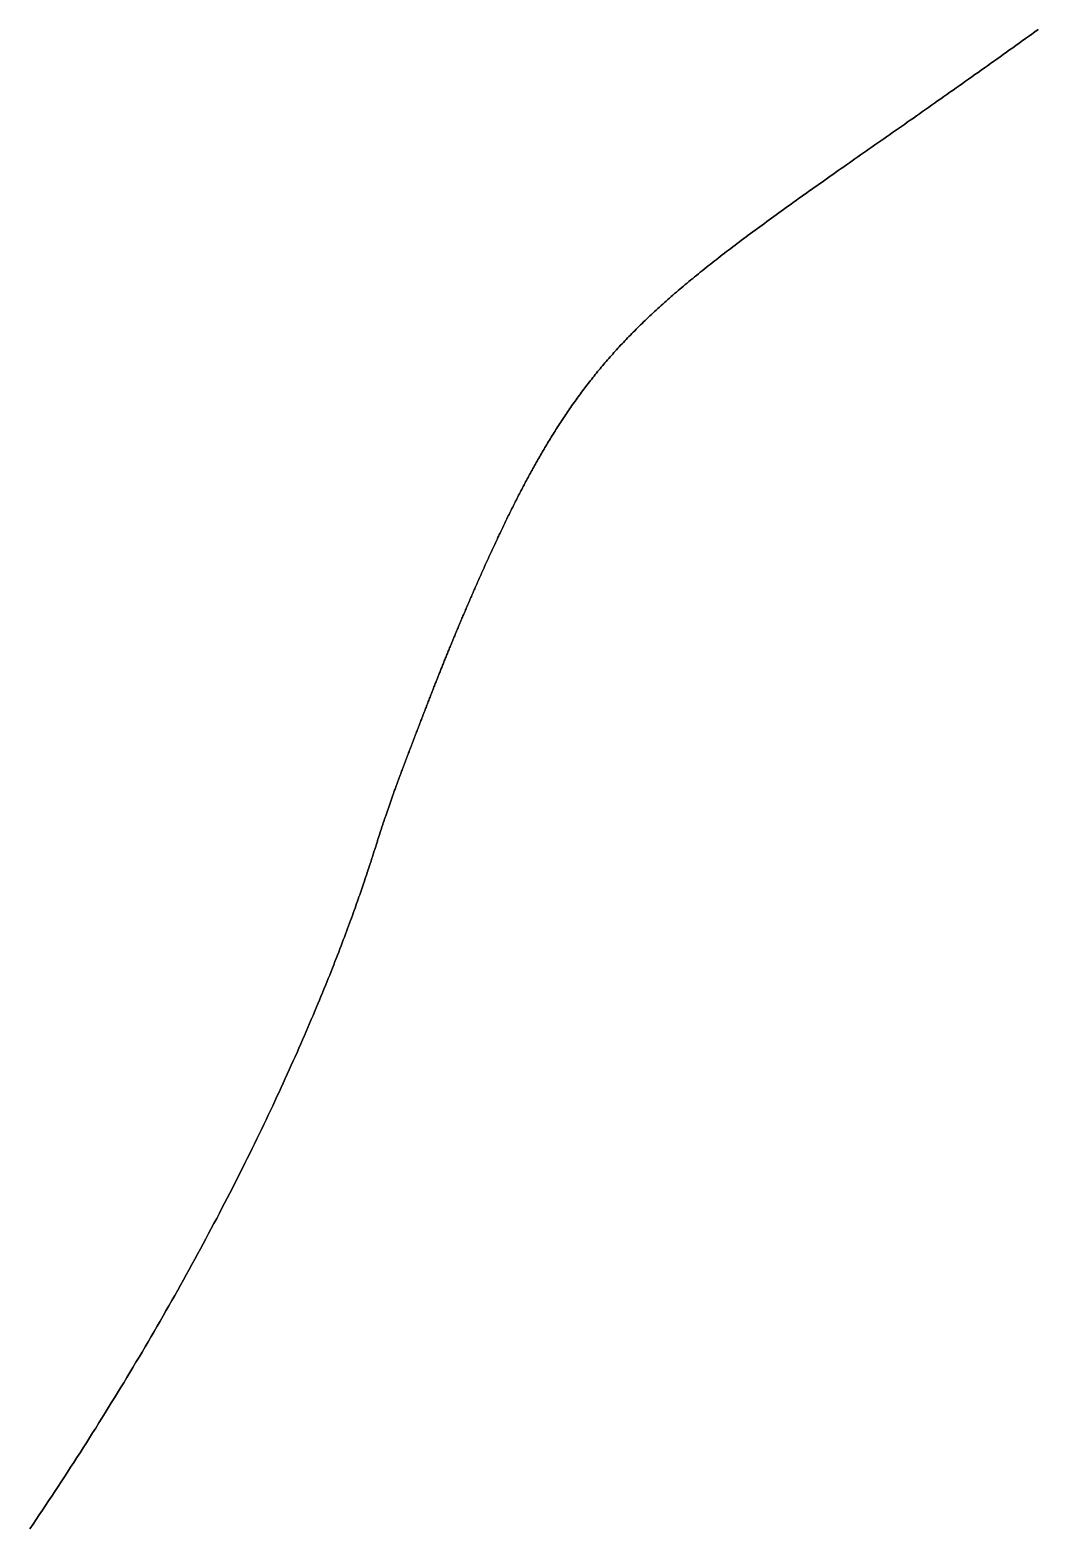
# Model space of a CAD drawing. Header units: inches. Extents: x 130170 to 284068, y 377793 to 804530.
# Drawn here: x 260805.1 to 260840.5, y 749447.6 to 749500.1 of the extents above; entities that cross this region are included whole.
import ezdxf

# ---------------------------------------------------------------- set-up
doc = ezdxf.new("R2010")
doc.units = ezdxf.units.IN
doc.header["$MEASUREMENT"] = 0
doc.layers.add('muni_il', color=7, linetype='Continuous')

msp = doc.modelspace()

# ---------------------------------------------------------------- linework, layer by layer
at = {"layer": 'muni_il'}
for points in [[(260805.082, 749447.429), (260805.192, 749447.591), (260805.302, 749447.753), (260805.411, 749447.917), (260805.521, 749448.081), (260805.631, 749448.246), (260805.742, 749448.411), (260805.852, 749448.577), (260805.962, 749448.744), (260806.073, 749448.912), (260806.183, 749449.08), (260806.294, 749449.249), (260806.404, 749449.418), (260806.515, 749449.589), (260806.625, 749449.759), (260806.736, 749449.931), (260806.846, 749450.103), (260806.956, 749450.275), (260807.067, 749450.449), (260807.177, 749450.622), (260807.287, 749450.797), (260807.397, 749450.971), (260807.507, 749451.147), (260807.617, 749451.322), (260807.726, 749451.499), (260807.836, 749451.675), (260807.945, 749451.852), (260808.054, 749452.03), (260808.163, 749452.208), (260808.272, 749452.386), (260808.38, 749452.564), (260808.489, 749452.743), (260808.597, 749452.922), (260808.704, 749453.102), (260808.812, 749453.282), (260808.919, 749453.462), (260809.026, 749453.642), (260809.132, 749453.823), (260809.238, 749454.003), (260809.344, 749454.184), (260809.449, 749454.365), (260809.554, 749454.546), (260809.659, 749454.728), (260809.763, 749454.909), (260809.867, 749455.091), (260809.97, 749455.272), (260810.073, 749455.454), (260810.176, 749455.635), (260810.278, 749455.817), (260810.379, 749455.998), (260810.48, 749456.179), (260810.581, 749456.361), (260810.681, 749456.542), (260810.78, 749456.723), (260810.879, 749456.904), (260810.978, 749457.084), (260811.075, 749457.265), (260811.173, 749457.445), (260811.269, 749457.625), (260811.365, 749457.805), (260811.461, 749457.984), (260811.555, 749458.163), (260811.65, 749458.342), (260811.743, 749458.52), (260811.836, 749458.698), (260811.928, 749458.876), (260812.02, 749459.053), (260812.11, 749459.229), (260812.201, 749459.405), (260812.29, 749459.581), (260812.379, 749459.756), (260812.467, 749459.93), (260812.554, 749460.104), (260812.64, 749460.277), (260812.726, 749460.45), (260812.811, 749460.621), (260812.895, 749460.792), (260812.979, 749460.963), (260813.061, 749461.132), (260813.143, 749461.301), (260813.224, 749461.469), (260813.305, 749461.636), (260813.384, 749461.803), (260813.463, 749461.968), (260813.541, 749462.132), (260813.618, 749462.296), (260813.694, 749462.458), (260813.769, 749462.62), (260813.844, 749462.781), (260813.917, 749462.94), (260813.99, 749463.099), (260814.062, 749463.256), (260814.133, 749463.412), (260814.203, 749463.568), (260814.273, 749463.722), (260814.341, 749463.874), (260814.409, 749464.026), (260814.475, 749464.176), (260814.541, 749464.326), (260814.606, 749464.473), (260814.67, 749464.62), (260814.733, 749464.765), (260814.796, 749464.909), (260814.857, 749465.052), (260814.917, 749465.193), (260814.977, 749465.333), (260815.036, 749465.471), (260815.093, 749465.608), (260815.15, 749465.744), (260815.206, 749465.878), (260815.261, 749466.011), (260815.315, 749466.142), (260815.369, 749466.271), (260815.421, 749466.399), (260815.473, 749466.526), (260815.523, 749466.651), (260815.573, 749466.774), (260815.622, 749466.896), (260815.67, 749467.016), (260815.717, 749467.135), (260815.763, 749467.252), (260815.808, 749467.367), (260815.853, 749467.481), (260815.896, 749467.593), (260815.939, 749467.704), (260815.981, 749467.812), (260816.022, 749467.92), (260816.062, 749468.025), (260816.102, 749468.129), (260816.14, 749468.231), (260816.178, 749468.332), (260816.215, 749468.431), (260816.251, 749468.528), (260816.287, 749468.623), (260816.321, 749468.717), (260816.355, 749468.809), (260816.388, 749468.9), (260816.421, 749468.989), (260816.452, 749469.076), (260816.483, 749469.162), (260816.513, 749469.246), (260816.542, 749469.328), (260816.571, 749469.409), (260816.599, 749469.489), (260816.626, 749469.566), (260816.653, 749469.642), (260816.679, 749469.717), (260816.704, 749469.79), (260816.729, 749469.861), (260816.753, 749469.932), (260816.776, 749470), (260816.799, 749470.067), (260816.822, 749470.133), (260816.843, 749470.197), (260816.864, 749470.26), (260816.885, 749470.321), (260816.905, 749470.382), (260816.925, 749470.44), (260816.944, 749470.498), (260816.962, 749470.554), (260816.98, 749470.609), (260816.998, 749470.663), (260817.015, 749470.716), (260817.032, 749470.767), (260817.049, 749470.817), (260817.064, 749470.867), (260817.08, 749470.915), (260817.095, 749470.962), (260817.11, 749471.008), (260817.125, 749471.053), (260817.139, 749471.097), (260817.153, 749471.141), (260817.166, 749471.183), (260817.179, 749471.224), (260817.192, 749471.265), (260817.205, 749471.305), (260817.217, 749471.344), (260817.23, 749471.382), (260817.241, 749471.42), (260817.253, 749471.457), (260817.265, 749471.493), (260817.276, 749471.529), (260817.287, 749471.564), (260817.298, 749471.599), (260817.309, 749471.633), (260817.32, 749471.666), (260817.33, 749471.699), (260817.341, 749471.732), (260817.351, 749471.764), (260817.361, 749471.796), (260817.371, 749471.827), (260817.381, 749471.858), (260817.391, 749471.889), (260817.401, 749471.919), (260817.411, 749471.949), (260817.42, 749471.979), (260817.43, 749472.009), (260817.44, 749472.038), (260817.449, 749472.067), (260817.459, 749472.096), (260817.468, 749472.125), (260817.477, 749472.154), (260817.487, 749472.183), (260817.496, 749472.211), (260817.506, 749472.24), (260817.515, 749472.268), (260817.524, 749472.296), (260817.534, 749472.325), (260817.543, 749472.353), (260817.553, 749472.381), (260817.562, 749472.41), (260817.572, 749472.438), (260817.581, 749472.467), (260817.591, 749472.495), (260817.769, 749473.013), (260817.792, 749473.078), (260817.804, 749473.111), (260817.816, 749473.145), (260817.828, 749473.179), (260817.841, 749473.214), (260817.853, 749473.249), (260817.866, 749473.284), (260817.879, 749473.321), (260817.893, 749473.357), (260817.906, 749473.395), (260817.92, 749473.432), (260817.934, 749473.471), (260817.948, 749473.51), (260817.963, 749473.549), (260817.978, 749473.589), (260817.992, 749473.63), (260818.008, 749473.67), (260818.023, 749473.712), (260818.038, 749473.754), (260818.054, 749473.796), (260818.07, 749473.839), (260818.086, 749473.882), (260818.102, 749473.926), (260818.119, 749473.969), (260818.135, 749474.014), (260818.152, 749474.058), (260818.169, 749474.103), (260818.186, 749474.148), (260818.203, 749474.193), (260818.22, 749474.239), (260818.237, 749474.285), (260818.254, 749474.331), (260818.272, 749474.377), (260818.289, 749474.423), (260818.307, 749474.469), (260818.324, 749474.516), (260818.342, 749474.562), (260818.36, 749474.609), (260818.377, 749474.656), (260818.395, 749474.703), (260818.413, 749474.749), (260818.431, 749474.796), (260818.448, 749474.843), (260818.466, 749474.889), (260818.484, 749474.936), (260818.501, 749474.982), (260818.519, 749475.029), (260818.537, 749475.075), (260818.554, 749475.121), (260818.572, 749475.167), (260818.59, 749475.213), (260818.607, 749475.259), (260818.625, 749475.305), (260818.642, 749475.35), (260818.66, 749475.396), (260818.677, 749475.441), (260818.694, 749475.486), (260818.711, 749475.531), (260818.729, 749475.576), (260818.746, 749475.62), (260818.763, 749475.665), (260818.78, 749475.709), (260818.797, 749475.753), (260818.814, 749475.797), (260818.83, 749475.84), (260818.847, 749475.883), (260818.864, 749475.927), (260818.88, 749475.97), (260818.897, 749476.012), (260818.913, 749476.055), (260818.93, 749476.097), (260818.946, 749476.14), (260818.962, 749476.181), (260818.978, 749476.223), (260818.994, 749476.265), (260819.01, 749476.306), (260819.026, 749476.348), (260819.042, 749476.389), (260819.058, 749476.429), (260819.074, 749476.47), (260819.09, 749476.511), (260819.105, 749476.551), (260819.121, 749476.591), (260819.137, 749476.631), (260819.152, 749476.671), (260819.168, 749476.711), (260819.183, 749476.75), (260819.198, 749476.79), (260819.214, 749476.829), (260819.229, 749476.868), (260819.245, 749476.908), (260819.26, 749476.946), (260819.275, 749476.985), (260819.29, 749477.024), (260819.305, 749477.063), (260819.321, 749477.101), (260819.336, 749477.14), (260819.351, 749477.178), (260819.366, 749477.216), (260819.381, 749477.255), (260819.396, 749477.293), (260819.411, 749477.331), (260819.426, 749477.369), (260819.441, 749477.407), (260819.456, 749477.445), (260819.472, 749477.483), (260819.487, 749477.521), (260819.502, 749477.559), (260819.517, 749477.597), (260819.532, 749477.634), (260819.547, 749477.672), (260819.562, 749477.71), (260819.577, 749477.748), (260819.593, 749477.786), (260819.608, 749477.824), (260819.623, 749477.862), (260819.638, 749477.899), (260819.653, 749477.937), (260819.669, 749477.975), (260819.684, 749478.013), (260819.7, 749478.051), (260819.715, 749478.089), (260819.73, 749478.128), (260819.746, 749478.166), (260819.761, 749478.204), (260819.777, 749478.242), (260819.793, 749478.281), (260819.808, 749478.319), (260819.824, 749478.358), (260819.84, 749478.396), (260819.856, 749478.435), (260819.872, 749478.474), (260819.888, 749478.513), (260819.904, 749478.552), (260819.92, 749478.591), (260819.936, 749478.63), (260819.952, 749478.669), (260819.968, 749478.708), (260819.985, 749478.748), (260820.001, 749478.787), (260820.018, 749478.827), (260820.034, 749478.867), (260820.051, 749478.907), (260820.067, 749478.947), (260820.084, 749478.987), (260820.101, 749479.027), (260820.118, 749479.068), (260820.135, 749479.108), (260820.152, 749479.149), (260820.169, 749479.19), (260820.186, 749479.231), (260820.203, 749479.272), (260820.221, 749479.313), (260820.238, 749479.354), (260820.256, 749479.396), (260820.274, 749479.437), (260820.291, 749479.479), (260820.309, 749479.521), (260820.327, 749479.563), (260820.345, 749479.605), (260820.363, 749479.647), (260820.381, 749479.69), (260820.399, 749479.732), (260820.417, 749479.775), (260820.436, 749479.818), (260820.454, 749479.861), (260820.473, 749479.904), (260820.491, 749479.947), (260820.51, 749479.991), (260820.529, 749480.034), (260820.548, 749480.078), (260820.567, 749480.122), (260820.586, 749480.166), (260820.605, 749480.21), (260820.624, 749480.254), (260820.644, 749480.299), (260820.663, 749480.344), (260820.683, 749480.388), (260820.702, 749480.433), (260820.722, 749480.478), (260820.742, 749480.523), (260820.761, 749480.569), (260820.781, 749480.614), (260820.802, 749480.66), (260820.822, 749480.705), (260820.842, 749480.751), (260820.862, 749480.797), (260820.883, 749480.843), (260820.903, 749480.889), (260820.924, 749480.936), (260820.945, 749480.982), (260820.965, 749481.029), (260820.986, 749481.076), (260821.007, 749481.123), (260821.028, 749481.17), (260821.05, 749481.217), (260821.071, 749481.264), (260821.092, 749481.312), (260821.114, 749481.359), (260821.135, 749481.407), (260821.157, 749481.455), (260821.179, 749481.503), (260821.201, 749481.55), (260821.223, 749481.599), (260821.245, 749481.647), (260821.267, 749481.695), (260821.289, 749481.744), (260821.311, 749481.792), (260821.334, 749481.841), (260821.356, 749481.89), (260821.379, 749481.939), (260821.402, 749481.988), (260821.425, 749482.037), (260821.447, 749482.086), (260821.47, 749482.136), (260821.494, 749482.185), (260821.517, 749482.235), (260821.54, 749482.285), (260821.564, 749482.334), (260821.587, 749482.384), (260821.611, 749482.434), (260821.635, 749482.484), (260821.659, 749482.534), (260821.683, 749482.585), (260821.707, 749482.635), (260821.731, 749482.685), (260821.755, 749482.736), (260821.78, 749482.786), (260821.804, 749482.837), (260821.829, 749482.888), (260821.854, 749482.939), (260821.879, 749482.99), (260821.903, 749483.041), (260821.929, 749483.092), (260821.954, 749483.143), (260821.979, 749483.194), (260822.005, 749483.245), (260822.03, 749483.297), (260822.056, 749483.348), (260822.082, 749483.4), (260822.108, 749483.451), (260822.134, 749483.503), (260822.16, 749483.555), (260822.186, 749483.606), (260822.212, 749483.658), (260822.239, 749483.71), (260822.266, 749483.762), (260822.292, 749483.814), (260822.319, 749483.866), (260822.346, 749483.918), (260822.374, 749483.97), (260822.401, 749484.022), (260822.428, 749484.074), (260822.456, 749484.127), (260822.483, 749484.179), (260822.511, 749484.231), (260822.539, 749484.284), (260822.567, 749484.336), (260822.596, 749484.388), (260822.624, 749484.441), (260822.652, 749484.493), (260822.681, 749484.546), (260822.71, 749484.598), (260822.739, 749484.651), (260822.768, 749484.704), (260822.797, 749484.756), (260822.826, 749484.809), (260822.856, 749484.862), (260822.886, 749484.914), (260822.915, 749484.967), (260822.945, 749485.02), (260822.976, 749485.072), (260823.006, 749485.125), (260823.036, 749485.178), (260823.067, 749485.231), (260823.098, 749485.283), (260823.128, 749485.336), (260823.16, 749485.389), (260823.191, 749485.442), (260823.222, 749485.494), (260823.254, 749485.547), (260823.286, 749485.6), (260823.317, 749485.653), (260823.35, 749485.705), (260823.382, 749485.758), (260823.414, 749485.811), (260823.447, 749485.864), (260823.48, 749485.916), (260823.513, 749485.969), (260823.546, 749486.022), (260823.579, 749486.074), (260823.613, 749486.127), (260823.646, 749486.18), (260823.68, 749486.232), (260823.714, 749486.285), (260823.749, 749486.338), (260823.783, 749486.39), (260823.818, 749486.443), (260823.853, 749486.495), (260823.888, 749486.548), (260823.923, 749486.6), (260823.958, 749486.653), (260823.994, 749486.705), (260824.03, 749486.758), (260824.066, 749486.81), (260824.102, 749486.862), (260824.139, 749486.915), (260824.176, 749486.967), (260824.213, 749487.019), (260824.25, 749487.071), (260824.287, 749487.124), (260824.325, 749487.176), (260824.363, 749487.228), (260824.401, 749487.28), (260824.439, 749487.332), (260824.478, 749487.384), (260824.516, 749487.436), (260824.555, 749487.488), (260824.595, 749487.54), (260824.634, 749487.592), (260824.674, 749487.644), (260824.714, 749487.696), (260824.754, 749487.748), (260824.795, 749487.799), (260824.836, 749487.851), (260824.877, 749487.903), (260824.918, 749487.955), (260824.96, 749488.006), (260825.002, 749488.058), (260825.044, 749488.11), (260825.086, 749488.161), (260825.129, 749488.213), (260825.172, 749488.265), (260825.215, 749488.316), (260825.259, 749488.368), (260825.302, 749488.419), (260825.347, 749488.471), (260825.391, 749488.522), (260825.436, 749488.574), (260825.481, 749488.625), (260825.526, 749488.676), (260825.572, 749488.728), (260825.618, 749488.779), (260825.664, 749488.831), (260825.711, 749488.882), (260825.758, 749488.933), (260825.805, 749488.985), (260825.852, 749489.036), (260825.9, 749489.088), (260825.948, 749489.139), (260825.997, 749489.19), (260826.046, 749489.242), (260826.095, 749489.293), (260826.145, 749489.345), (260826.195, 749489.396), (260826.245, 749489.447), (260826.296, 749489.499), (260826.347, 749489.55), (260826.398, 749489.602), (260826.45, 749489.653), (260826.502, 749489.705), (260826.554, 749489.757), (260826.607, 749489.808), (260826.661, 749489.86), (260826.714, 749489.912), (260826.768, 749489.963), (260826.823, 749490.015), (260826.878, 749490.067), (260826.933, 749490.119), (260826.988, 749490.171), (260827.044, 749490.223), (260827.101, 749490.275), (260827.158, 749490.327), (260827.215, 749490.379), (260827.272, 749490.431), (260827.331, 749490.484), (260827.389, 749490.536), (260827.448, 749490.588), (260827.507, 749490.641), (260827.567, 749490.694), (260827.627, 749490.746), (260827.688, 749490.799), (260827.749, 749490.852), (260827.811, 749490.905), (260827.872, 749490.958), (260827.935, 749491.011), (260827.998, 749491.065), (260828.061, 749491.118), (260828.125, 749491.171), (260828.189, 749491.225), (260828.254, 749491.279), (260828.319, 749491.333), (260828.385, 749491.387), (260828.451, 749491.441), (260828.517, 749491.495), (260828.584, 749491.55), (260828.652, 749491.604), (260828.72, 749491.659), (260828.788, 749491.714), (260828.857, 749491.769), (260828.927, 749491.824), (260828.997, 749491.879), (260829.067, 749491.935), (260829.138, 749491.99), (260829.209, 749492.046), (260829.281, 749492.102), (260829.354, 749492.159), (260829.426, 749492.215), (260829.5, 749492.271), (260829.574, 749492.328), (260829.648, 749492.385), (260829.723, 749492.442), (260829.798, 749492.499), (260829.874, 749492.557), (260829.95, 749492.614), (260830.027, 749492.672), (260830.105, 749492.73), (260830.182, 749492.789), (260830.261, 749492.847), (260830.34, 749492.906), (260830.419, 749492.965), (260830.499, 749493.024), (260830.579, 749493.083), (260830.66, 749493.143), (260830.741, 749493.203), (260830.823, 749493.263), (260830.906, 749493.323), (260830.989, 749493.384), (260831.072, 749493.444), (260831.156, 749493.505), (260831.24, 749493.567), (260831.325, 749493.628), (260831.41, 749493.69), (260831.496, 749493.751), (260831.583, 749493.814), (260831.67, 749493.876), (260831.757, 749493.939), (260831.845, 749494.002), (260831.933, 749494.065), (260832.022, 749494.128), (260832.111, 749494.192), (260832.201, 749494.256), (260832.291, 749494.32), (260832.382, 749494.385), (260832.473, 749494.449), (260832.565, 749494.514), (260832.657, 749494.58), (260832.749, 749494.645), (260832.842, 749494.711), (260832.936, 749494.777), (260833.03, 749494.843), (260833.124, 749494.91), (260833.219, 749494.977), (260833.314, 749495.044), (260833.41, 749495.111), (260833.506, 749495.179), (260833.603, 749495.247), (260833.7, 749495.315), (260833.797, 749495.383), (260833.895, 749495.452), (260833.993, 749495.521), (260834.092, 749495.59), (260834.191, 749495.659), (260834.29, 749495.729), (260834.39, 749495.799), (260834.491, 749495.869), (260834.591, 749495.94), (260834.692, 749496.01), (260834.794, 749496.081), (260834.895, 749496.152), (260834.997, 749496.224), (260835.1, 749496.296), (260835.203, 749496.368), (260835.306, 749496.44), (260835.409, 749496.512), (260835.513, 749496.585), (260835.617, 749496.658), (260835.722, 749496.731), (260835.827, 749496.804), (260835.932, 749496.878), (260836.037, 749496.952), (260836.143, 749497.026), (260836.249, 749497.1), (260836.355, 749497.175), (260836.462, 749497.25), (260836.569, 749497.325), (260836.676, 749497.4), (260836.783, 749497.475), (260836.891, 749497.551), (260836.998, 749497.627), (260837.107, 749497.703), (260837.215, 749497.779), (260837.323, 749497.855), (260837.432, 749497.932), (260837.541, 749498.009), (260837.65, 749498.086), (260837.759, 749498.163), (260837.869, 749498.24), (260837.979, 749498.317), (260838.088, 749498.395), (260838.198, 749498.473), (260838.308, 749498.551), (260838.419, 749498.629), (260838.529, 749498.707), (260838.64, 749498.786), (260838.75, 749498.864), (260838.861, 749498.943), (260838.972, 749499.022), (260839.083, 749499.101), (260839.194, 749499.18), (260839.305, 749499.259), (260839.416, 749499.338), (260839.527, 749499.418), (260839.638, 749499.497), (260839.75, 749499.577), (260839.861, 749499.657), (260839.973, 749499.737), (260840.084, 749499.817), (260840.195, 749499.897), (260840.307, 749499.977), (260840.418, 749500.057), (260840.53, 749500.137)], [(260840.53, 749500.137), (260840.418, 749500.057), (260840.307, 749499.977), (260840.195, 749499.897), (260840.084, 749499.817), (260839.973, 749499.737), (260839.861, 749499.657), (260839.75, 749499.577), (260839.638, 749499.497), (260839.527, 749499.418), (260839.416, 749499.338), (260839.305, 749499.259), (260839.194, 749499.18), (260839.083, 749499.101), (260838.972, 749499.022), (260838.861, 749498.943), (260838.75, 749498.864), (260838.64, 749498.786), (260838.529, 749498.707), (260838.419, 749498.629), (260838.308, 749498.551), (260838.198, 749498.473), (260838.088, 749498.395), (260837.979, 749498.317), (260837.869, 749498.24), (260837.759, 749498.163), (260837.65, 749498.086), (260837.541, 749498.009), (260837.432, 749497.932), (260837.323, 749497.855), (260837.215, 749497.779), (260837.107, 749497.703), (260836.998, 749497.627), (260836.891, 749497.551), (260836.783, 749497.475), (260836.676, 749497.4), (260836.569, 749497.325), (260836.462, 749497.25), (260836.355, 749497.175), (260836.249, 749497.1), (260836.143, 749497.026), (260836.037, 749496.952), (260835.932, 749496.878), (260835.827, 749496.804), (260835.722, 749496.731), (260835.617, 749496.658), (260835.513, 749496.585), (260835.409, 749496.512), (260835.306, 749496.44), (260835.203, 749496.368), (260835.1, 749496.296), (260834.997, 749496.224), (260834.895, 749496.152), (260834.794, 749496.081), (260834.692, 749496.01), (260834.591, 749495.94), (260834.491, 749495.869), (260834.39, 749495.799), (260834.29, 749495.729), (260834.191, 749495.659), (260834.092, 749495.59), (260833.993, 749495.521), (260833.895, 749495.452), (260833.797, 749495.383), (260833.7, 749495.315), (260833.603, 749495.247), (260833.506, 749495.179), (260833.41, 749495.111), (260833.314, 749495.044), (260833.219, 749494.977), (260833.124, 749494.91), (260833.03, 749494.843), (260832.936, 749494.777), (260832.842, 749494.711), (260832.749, 749494.645), (260832.657, 749494.58), (260832.565, 749494.514), (260832.473, 749494.449), (260832.382, 749494.385), (260832.291, 749494.32), (260832.201, 749494.256), (260832.111, 749494.192), (260832.022, 749494.128), (260831.933, 749494.065), (260831.845, 749494.002), (260831.757, 749493.939), (260831.67, 749493.876), (260831.583, 749493.814), (260831.496, 749493.751), (260831.41, 749493.69), (260831.325, 749493.628), (260831.24, 749493.567), (260831.156, 749493.505), (260831.072, 749493.444), (260830.989, 749493.384), (260830.906, 749493.323), (260830.823, 749493.263), (260830.741, 749493.203), (260830.66, 749493.143), (260830.579, 749493.083), (260830.499, 749493.024), (260830.419, 749492.965), (260830.34, 749492.906), (260830.261, 749492.847), (260830.182, 749492.789), (260830.105, 749492.73), (260830.027, 749492.672), (260829.95, 749492.614), (260829.874, 749492.557), (260829.798, 749492.499), (260829.723, 749492.442), (260829.648, 749492.385), (260829.574, 749492.328), (260829.5, 749492.271), (260829.426, 749492.215), (260829.354, 749492.159), (260829.281, 749492.102), (260829.209, 749492.046), (260829.138, 749491.99), (260829.067, 749491.935), (260828.997, 749491.879), (260828.927, 749491.824), (260828.857, 749491.769), (260828.788, 749491.714), (260828.72, 749491.659), (260828.652, 749491.604), (260828.584, 749491.55), (260828.517, 749491.495), (260828.451, 749491.441), (260828.385, 749491.387), (260828.319, 749491.333), (260828.254, 749491.279), (260828.189, 749491.225), (260828.125, 749491.171), (260828.061, 749491.118), (260827.998, 749491.065), (260827.935, 749491.011), (260827.872, 749490.958), (260827.811, 749490.905), (260827.749, 749490.852), (260827.688, 749490.799), (260827.627, 749490.746), (260827.567, 749490.694), (260827.507, 749490.641), (260827.448, 749490.588), (260827.389, 749490.536), (260827.331, 749490.484), (260827.272, 749490.431), (260827.215, 749490.379), (260827.158, 749490.327), (260827.101, 749490.275), (260827.044, 749490.223), (260826.988, 749490.171), (260826.933, 749490.119), (260826.878, 749490.067), (260826.823, 749490.015), (260826.768, 749489.963), (260826.714, 749489.912), (260826.661, 749489.86), (260826.607, 749489.808), (260826.554, 749489.757), (260826.502, 749489.705), (260826.45, 749489.653), (260826.398, 749489.602), (260826.347, 749489.55), (260826.296, 749489.499), (260826.245, 749489.447), (260826.195, 749489.396), (260826.145, 749489.345), (260826.095, 749489.293), (260826.046, 749489.242), (260825.997, 749489.19), (260825.948, 749489.139), (260825.9, 749489.088), (260825.852, 749489.036), (260825.805, 749488.985), (260825.758, 749488.933), (260825.711, 749488.882), (260825.664, 749488.831), (260825.618, 749488.779), (260825.572, 749488.728), (260825.526, 749488.676), (260825.481, 749488.625), (260825.436, 749488.574), (260825.391, 749488.522), (260825.347, 749488.471), (260825.302, 749488.419), (260825.259, 749488.368), (260825.215, 749488.316), (260825.172, 749488.265), (260825.129, 749488.213), (260825.086, 749488.161), (260825.044, 749488.11), (260825.002, 749488.058), (260824.96, 749488.006), (260824.918, 749487.955), (260824.877, 749487.903), (260824.836, 749487.851), (260824.795, 749487.799), (260824.754, 749487.748), (260824.714, 749487.696), (260824.674, 749487.644), (260824.634, 749487.592), (260824.595, 749487.54), (260824.555, 749487.488), (260824.516, 749487.436), (260824.478, 749487.384), (260824.439, 749487.332), (260824.401, 749487.28), (260824.363, 749487.228), (260824.325, 749487.176), (260824.287, 749487.124), (260824.25, 749487.071), (260824.213, 749487.019), (260824.176, 749486.967), (260824.139, 749486.915), (260824.102, 749486.862), (260824.066, 749486.81), (260824.03, 749486.758), (260823.994, 749486.705), (260823.958, 749486.653), (260823.923, 749486.6), (260823.888, 749486.548), (260823.853, 749486.495), (260823.818, 749486.443), (260823.783, 749486.39), (260823.749, 749486.338), (260823.714, 749486.285), (260823.68, 749486.232), (260823.646, 749486.18), (260823.613, 749486.127), (260823.579, 749486.074), (260823.546, 749486.022), (260823.513, 749485.969), (260823.48, 749485.916), (260823.447, 749485.864), (260823.414, 749485.811), (260823.382, 749485.758), (260823.35, 749485.705), (260823.317, 749485.653), (260823.286, 749485.6), (260823.254, 749485.547), (260823.222, 749485.494), (260823.191, 749485.442), (260823.16, 749485.389), (260823.128, 749485.336), (260823.098, 749485.283), (260823.067, 749485.231), (260823.036, 749485.178), (260823.006, 749485.125), (260822.976, 749485.072), (260822.945, 749485.02), (260822.915, 749484.967), (260822.886, 749484.914), (260822.856, 749484.862), (260822.826, 749484.809), (260822.797, 749484.756), (260822.768, 749484.704), (260822.739, 749484.651), (260822.71, 749484.598), (260822.681, 749484.546), (260822.652, 749484.493), (260822.624, 749484.441), (260822.596, 749484.388), (260822.567, 749484.336), (260822.539, 749484.284), (260822.511, 749484.231), (260822.483, 749484.179), (260822.456, 749484.127), (260822.428, 749484.074), (260822.401, 749484.022), (260822.374, 749483.97), (260822.346, 749483.918), (260822.319, 749483.866), (260822.292, 749483.814), (260822.266, 749483.762), (260822.239, 749483.71), (260822.212, 749483.658), (260822.186, 749483.606), (260822.16, 749483.555), (260822.134, 749483.503), (260822.108, 749483.451), (260822.082, 749483.4), (260822.056, 749483.348), (260822.03, 749483.297), (260822.005, 749483.245), (260821.979, 749483.194), (260821.954, 749483.143), (260821.929, 749483.092), (260821.903, 749483.041), (260821.879, 749482.99), (260821.854, 749482.939), (260821.829, 749482.888), (260821.804, 749482.837), (260821.78, 749482.786), (260821.755, 749482.736), (260821.731, 749482.685), (260821.707, 749482.635), (260821.683, 749482.585), (260821.659, 749482.534), (260821.635, 749482.484), (260821.611, 749482.434), (260821.587, 749482.384), (260821.564, 749482.334), (260821.54, 749482.285), (260821.517, 749482.235), (260821.494, 749482.185), (260821.47, 749482.136), (260821.447, 749482.086), (260821.425, 749482.037), (260821.402, 749481.988), (260821.379, 749481.939), (260821.356, 749481.89), (260821.334, 749481.841), (260821.311, 749481.792), (260821.289, 749481.744), (260821.267, 749481.695), (260821.245, 749481.647), (260821.223, 749481.599), (260821.201, 749481.55), (260821.179, 749481.503), (260821.157, 749481.455), (260821.135, 749481.407), (260821.114, 749481.359), (260821.092, 749481.312), (260821.071, 749481.264), (260821.05, 749481.217), (260821.028, 749481.17), (260821.007, 749481.123), (260820.986, 749481.076), (260820.965, 749481.029), (260820.945, 749480.982), (260820.924, 749480.936), (260820.903, 749480.889), (260820.883, 749480.843), (260820.862, 749480.797), (260820.842, 749480.751), (260820.822, 749480.705), (260820.802, 749480.66), (260820.781, 749480.614), (260820.761, 749480.569), (260820.742, 749480.523), (260820.722, 749480.478), (260820.702, 749480.433), (260820.683, 749480.388), (260820.663, 749480.344), (260820.644, 749480.299), (260820.624, 749480.254), (260820.605, 749480.21), (260820.586, 749480.166), (260820.567, 749480.122), (260820.548, 749480.078), (260820.529, 749480.034), (260820.51, 749479.991), (260820.491, 749479.947), (260820.473, 749479.904), (260820.454, 749479.861), (260820.436, 749479.818), (260820.417, 749479.775), (260820.399, 749479.732), (260820.381, 749479.69), (260820.363, 749479.647), (260820.345, 749479.605), (260820.327, 749479.563), (260820.309, 749479.521), (260820.291, 749479.479), (260820.274, 749479.437), (260820.256, 749479.396), (260820.238, 749479.354), (260820.221, 749479.313), (260820.203, 749479.272), (260820.186, 749479.231), (260820.169, 749479.19), (260820.152, 749479.149), (260820.135, 749479.108), (260820.118, 749479.068), (260820.101, 749479.027), (260820.084, 749478.987), (260820.067, 749478.947), (260820.051, 749478.907), (260820.034, 749478.867), (260820.018, 749478.827), (260820.001, 749478.787), (260819.985, 749478.748), (260819.968, 749478.708), (260819.952, 749478.669), (260819.936, 749478.63), (260819.92, 749478.591), (260819.904, 749478.552), (260819.888, 749478.513), (260819.872, 749478.474), (260819.856, 749478.435), (260819.84, 749478.396), (260819.824, 749478.358), (260819.808, 749478.319), (260819.793, 749478.281), (260819.777, 749478.242), (260819.761, 749478.204), (260819.746, 749478.166), (260819.73, 749478.128), (260819.715, 749478.089), (260819.7, 749478.051), (260819.684, 749478.013), (260819.669, 749477.975), (260819.653, 749477.937), (260819.638, 749477.899), (260819.623, 749477.862), (260819.608, 749477.824), (260819.593, 749477.786), (260819.577, 749477.748), (260819.562, 749477.71), (260819.547, 749477.672), (260819.532, 749477.634), (260819.517, 749477.597), (260819.502, 749477.559), (260819.487, 749477.521), (260819.472, 749477.483), (260819.456, 749477.445), (260819.441, 749477.407), (260819.426, 749477.369), (260819.411, 749477.331), (260819.396, 749477.293), (260819.381, 749477.255), (260819.366, 749477.216), (260819.351, 749477.178), (260819.336, 749477.14), (260819.321, 749477.101), (260819.305, 749477.063), (260819.29, 749477.024), (260819.275, 749476.985), (260819.26, 749476.946), (260819.245, 749476.908), (260819.229, 749476.868), (260819.214, 749476.829), (260819.198, 749476.79), (260819.183, 749476.75), (260819.168, 749476.711), (260819.152, 749476.671), (260819.137, 749476.631), (260819.121, 749476.591), (260819.105, 749476.551), (260819.09, 749476.511), (260819.074, 749476.47), (260819.058, 749476.429), (260819.042, 749476.389), (260819.026, 749476.348), (260819.01, 749476.306), (260818.994, 749476.265), (260818.978, 749476.223), (260818.962, 749476.181), (260818.946, 749476.14), (260818.93, 749476.097), (260818.913, 749476.055), (260818.897, 749476.012), (260818.88, 749475.97), (260818.864, 749475.927), (260818.847, 749475.883), (260818.83, 749475.84), (260818.814, 749475.797), (260818.797, 749475.753), (260818.78, 749475.709), (260818.763, 749475.665), (260818.746, 749475.62), (260818.729, 749475.576), (260818.711, 749475.531), (260818.694, 749475.486), (260818.677, 749475.441), (260818.66, 749475.396), (260818.642, 749475.35), (260818.625, 749475.305), (260818.607, 749475.259), (260818.59, 749475.213), (260818.572, 749475.167), (260818.554, 749475.121), (260818.537, 749475.075), (260818.519, 749475.029), (260818.501, 749474.982), (260818.484, 749474.936), (260818.466, 749474.889), (260818.448, 749474.843), (260818.431, 749474.796), (260818.413, 749474.749), (260818.395, 749474.703), (260818.377, 749474.656), (260818.36, 749474.609), (260818.342, 749474.562), (260818.324, 749474.516), (260818.307, 749474.469), (260818.289, 749474.423), (260818.272, 749474.377), (260818.254, 749474.331), (260818.237, 749474.285), (260818.22, 749474.239), (260818.203, 749474.193), (260818.186, 749474.148), (260818.169, 749474.103), (260818.152, 749474.058), (260818.135, 749474.014), (260818.119, 749473.969), (260818.102, 749473.926), (260818.086, 749473.882), (260818.07, 749473.839), (260818.054, 749473.796), (260818.038, 749473.754), (260818.023, 749473.712), (260818.008, 749473.67), (260817.992, 749473.63), (260817.978, 749473.589), (260817.963, 749473.549), (260817.948, 749473.51), (260817.934, 749473.471), (260817.92, 749473.432), (260817.906, 749473.395), (260817.893, 749473.357), (260817.879, 749473.321), (260817.866, 749473.284), (260817.853, 749473.249), (260817.841, 749473.214), (260817.828, 749473.179), (260817.816, 749473.145), (260817.804, 749473.111), (260817.792, 749473.078), (260817.769, 749473.013), (260817.591, 749472.495), (260817.581, 749472.467), (260817.572, 749472.438), (260817.562, 749472.41), (260817.553, 749472.381), (260817.543, 749472.353), (260817.534, 749472.325), (260817.524, 749472.296), (260817.515, 749472.268), (260817.506, 749472.24), (260817.496, 749472.211), (260817.487, 749472.183), (260817.477, 749472.154), (260817.468, 749472.125), (260817.459, 749472.096), (260817.449, 749472.067), (260817.44, 749472.038), (260817.43, 749472.009), (260817.42, 749471.979), (260817.411, 749471.949), (260817.401, 749471.919), (260817.391, 749471.889), (260817.381, 749471.858), (260817.371, 749471.827), (260817.361, 749471.796), (260817.351, 749471.764), (260817.341, 749471.732), (260817.33, 749471.699), (260817.32, 749471.666), (260817.309, 749471.633), (260817.298, 749471.599), (260817.287, 749471.564), (260817.276, 749471.529), (260817.265, 749471.493), (260817.253, 749471.457), (260817.241, 749471.42), (260817.23, 749471.382), (260817.217, 749471.344), (260817.205, 749471.305), (260817.192, 749471.265), (260817.179, 749471.224), (260817.166, 749471.183), (260817.153, 749471.141), (260817.139, 749471.097), (260817.125, 749471.053), (260817.11, 749471.008), (260817.095, 749470.962), (260817.08, 749470.915), (260817.064, 749470.867), (260817.049, 749470.817), (260817.032, 749470.767), (260817.015, 749470.716), (260816.998, 749470.663), (260816.98, 749470.609), (260816.962, 749470.554), (260816.944, 749470.498), (260816.925, 749470.44), (260816.905, 749470.382), (260816.885, 749470.321), (260816.864, 749470.26), (260816.843, 749470.197), (260816.822, 749470.133), (260816.799, 749470.067), (260816.776, 749470), (260816.753, 749469.932), (260816.729, 749469.861), (260816.704, 749469.79), (260816.679, 749469.717), (260816.653, 749469.642), (260816.626, 749469.566), (260816.599, 749469.489), (260816.571, 749469.409), (260816.542, 749469.328), (260816.513, 749469.246), (260816.483, 749469.162), (260816.452, 749469.076), (260816.421, 749468.989), (260816.388, 749468.9), (260816.355, 749468.809), (260816.321, 749468.717), (260816.287, 749468.623), (260816.251, 749468.528), (260816.215, 749468.431), (260816.178, 749468.332), (260816.14, 749468.231), (260816.102, 749468.129), (260816.062, 749468.025), (260816.022, 749467.92), (260815.981, 749467.812), (260815.939, 749467.704), (260815.896, 749467.593), (260815.853, 749467.481), (260815.808, 749467.367), (260815.763, 749467.252), (260815.717, 749467.135), (260815.67, 749467.016), (260815.622, 749466.896), (260815.573, 749466.774), (260815.523, 749466.651), (260815.473, 749466.526), (260815.421, 749466.399), (260815.369, 749466.271), (260815.315, 749466.142), (260815.261, 749466.011), (260815.206, 749465.878), (260815.15, 749465.744), (260815.093, 749465.608), (260815.036, 749465.471), (260814.977, 749465.333), (260814.917, 749465.193), (260814.857, 749465.052), (260814.796, 749464.909), (260814.733, 749464.765), (260814.67, 749464.62), (260814.606, 749464.473), (260814.541, 749464.326), (260814.475, 749464.176), (260814.409, 749464.026), (260814.341, 749463.874), (260814.273, 749463.722), (260814.203, 749463.568), (260814.133, 749463.412), (260814.062, 749463.256), (260813.99, 749463.099), (260813.917, 749462.94), (260813.844, 749462.781), (260813.769, 749462.62), (260813.694, 749462.458), (260813.618, 749462.296), (260813.541, 749462.132), (260813.463, 749461.968), (260813.384, 749461.803), (260813.305, 749461.636), (260813.224, 749461.469), (260813.143, 749461.301), (260813.061, 749461.132), (260812.979, 749460.963), (260812.895, 749460.792), (260812.811, 749460.621), (260812.726, 749460.45), (260812.64, 749460.277), (260812.554, 749460.104), (260812.467, 749459.93), (260812.379, 749459.756), (260812.29, 749459.581), (260812.201, 749459.405), (260812.11, 749459.229), (260812.02, 749459.053), (260811.928, 749458.876), (260811.836, 749458.698), (260811.743, 749458.52), (260811.65, 749458.342), (260811.555, 749458.163), (260811.461, 749457.984), (260811.365, 749457.805), (260811.269, 749457.625), (260811.173, 749457.445), (260811.075, 749457.265), (260810.978, 749457.084), (260810.879, 749456.904), (260810.78, 749456.723), (260810.681, 749456.542), (260810.581, 749456.361), (260810.48, 749456.179), (260810.379, 749455.998), (260810.278, 749455.817), (260810.176, 749455.635), (260810.073, 749455.454), (260809.97, 749455.272), (260809.867, 749455.091), (260809.763, 749454.909), (260809.659, 749454.728), (260809.554, 749454.546), (260809.449, 749454.365), (260809.344, 749454.184), (260809.238, 749454.003), (260809.132, 749453.823), (260809.026, 749453.642), (260808.919, 749453.462), (260808.812, 749453.282), (260808.704, 749453.102), (260808.597, 749452.922), (260808.489, 749452.743), (260808.38, 749452.564), (260808.272, 749452.386), (260808.163, 749452.208), (260808.054, 749452.03), (260807.945, 749451.852), (260807.836, 749451.675), (260807.726, 749451.499), (260807.617, 749451.322), (260807.507, 749451.147), (260807.397, 749450.971), (260807.287, 749450.797), (260807.177, 749450.622), (260807.067, 749450.449), (260806.956, 749450.275), (260806.846, 749450.103), (260806.736, 749449.931), (260806.625, 749449.759), (260806.515, 749449.589), (260806.404, 749449.418), (260806.294, 749449.249), (260806.183, 749449.08), (260806.073, 749448.912), (260805.962, 749448.744), (260805.852, 749448.577), (260805.742, 749448.411), (260805.631, 749448.246), (260805.521, 749448.081), (260805.411, 749447.917), (260805.302, 749447.753), (260805.192, 749447.591), (260805.082, 749447.429)]]:
    msp.add_lwpolyline(points, dxfattribs=at)

doc.saveas('drawing.dxf')
